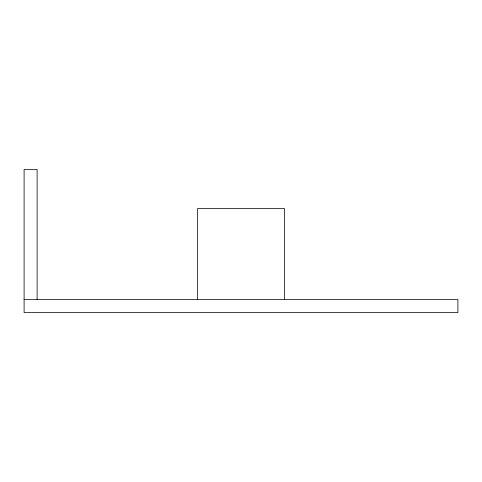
<?xml version="1.0" encoding="UTF-8"?>
<svg xmlns="http://www.w3.org/2000/svg" width="482" height="482" viewBox="0 0 482 482"><rect width="100%" height="100%" fill="white"/><g stroke="black" fill="none" stroke-linecap="round" stroke-linejoin="round"><path stroke-width="0.72" d="M24.1 299.563L457.9 299.563L457.9 312.577L24.1 312.577L24.1 169.423L37.114 169.423L37.114 299.563M284.38 299.563L284.38 208.465L197.62 208.465L197.62 299.563"/></g></svg>
